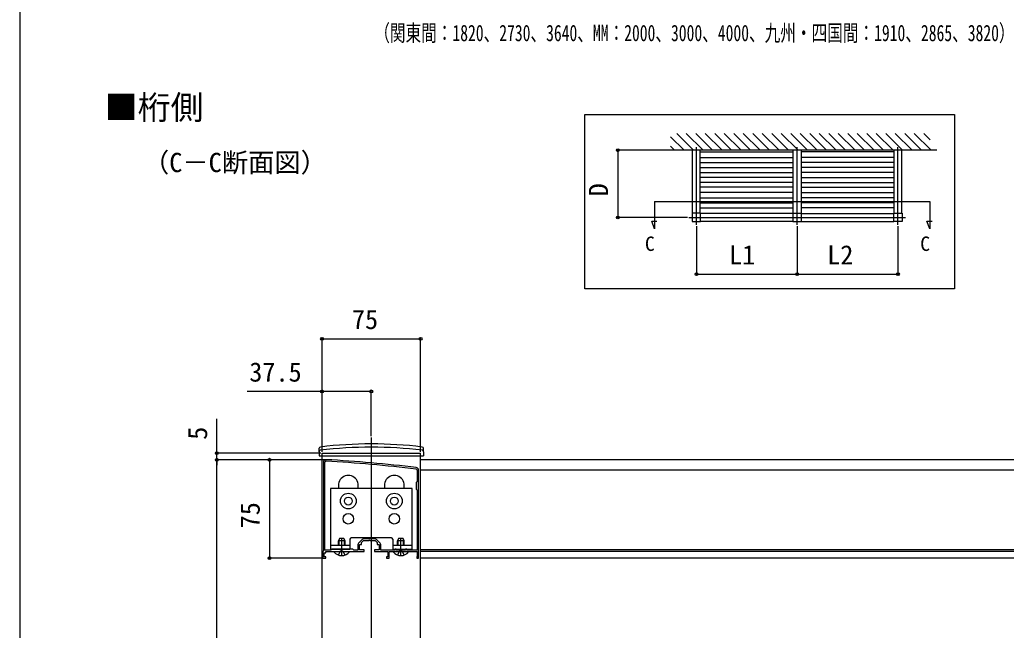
# Model space of a CAD drawing. Units: millimetres, scale not verified. Extents: x -875 to 875, y -1304 to 1297.
# Drawn here: x -875 to -124, y -546 to -82 of the extents above; entities that cross this region are included whole.
import ezdxf
from ezdxf.enums import TextEntityAlignment as Align

# ---------------------------------------------------------------- set-up
doc = ezdxf.new("R2010")
doc.units = ezdxf.units.MM
doc.header["$LTSCALE"] = 8
for name, color, linetype in [('0-2_USER1', 3, 'Continuous'), ('0-3_YKK_11', 7, 'Continuous'), ('0-4_YKK_12', 2, 'Continuous'), ('0-5_YKK_13', 4, 'Continuous'), ('0-6_YKK_A1', 4, 'Continuous'), ('0-7_YKK_D', 6, 'Continuous'), ('0-8_YKK_ZWAK', 7, 'Continuous')]:
    doc.layers.add(name, color=color, linetype=linetype)
doc.styles.add('ＭＳ ゴシック', font='')
doc.styles.get('ＭＳ ゴシック').set_extended_font_data('MS Gothic')

msp = doc.modelspace()

# ---------------------------------------------------------------- linework, layer by layer
at = {"layer": '0-3_YKK_11'}
for p, q in [((-642.8, -485.191), (-642.8, -418.391)), ((-614.436, -477.13), (-617.261, -479.954)), ((-604.624, -476.691), (-613.376, -476.691)), ((-600.739, -479.954), (-603.564, -477.13))]:
    msp.add_line(p, q, dxfattribs=at)
for points in [[(-644, -418.391), (-644, -485.891), (-644.5, -486.391), (-644.5, -491.391), (-642, -491.391), (-642, -490.391), (-643.5, -490.391), (-643.5, -487.391), (-642, -487.391), (-642, -486.391), (-635.458, -486.391), (-635.275, -486.271), (-634.725, -486.271), (-634.542, -486.391), (-630.458, -486.391), (-630.275, -486.271), (-629.725, -486.271), (-629.542, -486.391), (-624.458, -486.391), (-624.275, -486.271), (-623.725, -486.271), (-623.542, -486.391), (-613, -486.391), (-613, -484.891), (-616.5, -484.891), (-616.5, -480.891), (-615, -480.891), (-615, -479.391), (-613.5, -477.891), (-609.458, -477.891), (-609.275, -477.771), (-608.725, -477.771), (-608.542, -477.891), (-604.5, -477.891), (-603, -479.391), (-603, -480.891), (-601.5, -480.891), (-601.5, -484.891), (-605, -484.891), (-605, -486.391)], [(-605, -486.391), (-595, -486.391), (-595, -490.391), (-596, -490.391), (-596, -491.391), (-594, -491.391), (-594, -486.391), (-585.458, -486.391), (-585.275, -486.271), (-584.725, -486.271), (-584.542, -486.391), (-572.5, -486.391), (-572.5, -490.099), (-572.75, -490.395), (-573, -490.691), (-573, -491.391), (-571.5, -491.391), (-571.5, -424.391)], [(-572.7, -424.391), (-572.7, -433.091), (-573.5, -433.891), (-573.5, -438.891), (-572.7, -439.691), (-572.7, -485.191), (-580.6, -485.191), (-580.6, -484.391), (-581.5, -484.391), (-581.5, -485.191), (-588.5, -485.191), (-588.5, -484.391), (-589.4, -484.391), (-589.4, -485.191), (-600.3, -485.191), (-600.3, -481.015)], [(-617.7, -481.015), (-617.7, -485.191), (-620.7, -485.191), (-621.5, -484.391), (-637.5, -484.391), (-638.3, -485.191), (-642.8, -485.191)]]:
    msp.add_lwpolyline(points, dxfattribs=at)
for centre, radius, start, end in [((-642, -418.391), 2, 86.9684, 180.00001), ((-642, -418.391), 0.8, 86.96839, 180.00001), ((-694.781, -1414.99), 998.796, 83.01993, 86.96841), ((-694.781, -1414.99), 999.996, 83.01993, 86.96841), ((-573.5, -424.391), 0.8, 0.00001, 83.01993), ((-573.5, -424.391), 2, 0.00001, 83.01993), ((-616.2, -481.015), 1.5, 134.99999, 179.99998), ((-613.376, -478.191), 1.5, 90.00002, 135.00001), ((-604.624, -478.191), 1.5, 44.99999, 89.99998), ((-601.8, -481.015), 1.5, 0.00002, 45.00001)]:
    msp.add_arc(centre, radius, start, end, dxfattribs=at)
at = {"layer": '0-4_YKK_12'}
for p, q in [((-360.165, -237.741), (-360.165, -178.441)), ((-283.506, -237.741), (-283.506, -178.441)), ((-206.848, -237.741), (-206.848, -178.441)), ((-392.051, -219.984), (-182.62, -219.984)), ((-392.051, -219.984), (-392.051, -240.684)), ((-182.62, -219.984), (-182.62, -240.684)), ((-365.859, -232.046), (-201.154, -232.046)), ((-607.5, -399.393), (-607.5, -1111.2)), ((-570, -742.391), (-570, -411.391)), ((-570, -491.391), (-570, -416.391)), ((-20, -416.391), (-570, -416.391)), ((-20, -424.391), (-570, -424.391)), ((-20, -484.891), (-570, -484.891)), ((-20, -486.391), (-570, -486.391)), ((-20, -491.391), (-570, -491.391))]:
    msp.add_line(p, q, dxfattribs=at)
for points in [[(-392.051, -240.684), (-394.18, -234.834), (-390.28, -234.834)], [(-182.62, -240.684), (-184.749, -234.834), (-180.849, -234.834)], [(-645, -1111.2), (-645, -411.391), (-570, -411.391)]]:
    msp.add_lwpolyline(points, dxfattribs=at)
for centre in [(-625, -435.891), (-590, -435.891)]:
    msp.add_arc(centre, 7.5, 340.52878, 199.47122, dxfattribs=at)
at = {"layer": '0-5_YKK_13'}
for p, q in [((-647.2, -410.391), (-647.153, -407.724)), ((-647.2, -410.391), (-647.148, -413.391)), ((-567.8, -410.391), (-567.852, -413.391)), ((-567.8, -410.391), (-567.847, -407.724)), ((-647.148, -413.391), (-567.852, -413.391)), ((-631.7, -476.391), (-632.5, -478.091)), ((-632.5, -481.491), (-632.5, -478.091)), ((-627.5, -478.091), (-632.5, -478.091)), ((-632.067, -481.491), (-632.067, -477.17)), ((-628.3, -476.391), (-631.7, -476.391)), ((-630, -489.891), (-630, -475.891)), ((-627.5, -478.091), (-628.3, -476.391)), ((-627.933, -481.491), (-627.933, -477.17)), ((-627.5, -481.491), (-627.5, -478.091)), ((-623.75, -476.891), (-623.75, -484.391)), ((-592.25, -475.891), (-622.75, -475.891)), ((-586.7, -476.391), (-587.5, -478.091)), ((-587.5, -481.491), (-587.5, -478.091)), ((-582.5, -478.091), (-587.5, -478.091)), ((-587.067, -481.491), (-587.067, -477.17)), ((-583.3, -476.391), (-586.7, -476.391)), ((-585, -489.891), (-585, -475.891)), ((-582.5, -478.091), (-583.3, -476.391)), ((-582.933, -481.491), (-582.933, -477.17)), ((-582.5, -481.491), (-582.5, -478.091)), ((-638.5, -481.491), (-623.75, -481.491)), ((-635.9, -486.391), (-624.1, -486.391)), ((-635.9, -486.638), (-635.9, -486.391)), ((-624.1, -486.638), (-635.9, -486.638)), ((-632.5, -488.973), (-631.145, -486.256)), ((-630, -485.647), (-631.145, -486.256)), ((-630, -485.647), (-628.855, -486.256)), ((-627.5, -488.973), (-628.855, -486.256)), ((-624.1, -486.638), (-624.1, -486.391)), ((-591.25, -481.491), (-576.5, -481.491)), ((-590.9, -486.391), (-579.1, -486.391)), ((-590.9, -486.638), (-590.9, -486.391)), ((-579.1, -486.638), (-590.9, -486.638)), ((-587.5, -484.991), (-587.5, -484.391)), ((-582.5, -484.991), (-587.5, -484.991)), ((-587.5, -484.991), (-587.427, -485.191)), ((-587.5, -488.973), (-586.145, -486.256)), ((-587.067, -484.991), (-587.109, -485.191)), ((-587.067, -484.991), (-587.067, -484.391)), ((-585, -485.647), (-586.145, -486.256)), ((-585, -485.647), (-583.855, -486.256)), ((-582.5, -488.973), (-583.855, -486.256)), ((-582.933, -484.991), (-582.933, -484.391)), ((-582.933, -484.991), (-582.891, -485.191)), ((-582.5, -484.991), (-582.573, -485.191)), ((-582.5, -484.991), (-582.5, -484.391)), ((-579.1, -486.638), (-579.1, -486.391))]:
    msp.add_line(p, q, dxfattribs=at)
for points in [[(-576.5, -484.391), (-576.5, -438.391), (-638.5, -438.391), (-638.5, -484.391), (-623.75, -484.391)], [(-591.25, -476.891), (-591.25, -484.391), (-576.5, -484.391)]]:
    msp.add_lwpolyline(points, dxfattribs=at)
for centre, radius in [((-625, -447.891), 6), ((-590, -447.891), 6), ((-625, -447.891), 3), ((-590, -447.891), 3), ((-625, -461.391), 4), ((-590, -461.391), 4)]:
    msp.add_circle(centre, radius, dxfattribs=at)
for centre, radius, start, end in [((-607.5, -724.391), 320, 83.0403, 96.9597), ((-646.197, -410.237), 1, 97.02227, 179), ((-646.154, -407.741), 1, 96.9597, 179), ((-607.5, -724.391), 317.528, 82.97773, 97.02227), ((-568.846, -407.741), 1, 1, 83.0403), ((-568.803, -410.237), 1, 1, 82.97773), ((-622.75, -476.891), 1, 90, 180), ((-592.25, -476.891), 1, 0, 90), ((-630, -481.691), 7.7, 219.98312, 320.01688), ((-585, -481.691), 7.7, 219.98312, 320.01688)]:
    msp.add_arc(centre, radius, start, end, dxfattribs=at)
at = {"layer": '0-6_YKK_A1'}
for p, q in [((-379.956, -170.574), (-369.589, -180.941)), ((-375.138, -168.164), (-362.361, -180.941)), ((-367.91, -168.164), (-355.134, -180.941)), ((-360.683, -168.164), (-347.907, -180.941)), ((-353.456, -168.164), (-340.679, -180.941)), ((-346.228, -168.164), (-333.452, -180.941)), ((-339.001, -168.164), (-326.224, -180.941)), ((-331.773, -168.164), (-318.997, -180.941)), ((-324.546, -168.164), (-311.77, -180.941)), ((-317.318, -168.164), (-304.542, -180.941)), ((-310.091, -168.164), (-297.315, -180.941)), ((-302.864, -168.164), (-290.087, -180.941)), ((-295.636, -168.164), (-282.86, -180.941)), ((-288.409, -168.164), (-275.632, -180.941)), ((-281.181, -168.164), (-268.405, -180.941)), ((-273.954, -168.164), (-261.178, -180.941)), ((-266.727, -168.164), (-253.95, -180.941)), ((-259.499, -168.164), (-246.723, -180.941)), ((-252.272, -168.164), (-239.495, -180.941)), ((-245.044, -168.164), (-232.268, -180.941)), ((-237.817, -168.164), (-225.04, -180.941)), ((-230.589, -168.164), (-217.813, -180.941)), ((-223.362, -168.164), (-210.586, -180.941)), ((-216.135, -168.164), (-203.358, -180.941)), ((-208.907, -168.164), (-196.131, -180.941)), ((-201.68, -168.164), (-188.903, -180.941)), ((-194.452, -168.164), (-181.676, -180.941)), ((-187.225, -168.164), (-182.383, -173.007)), ((-379.956, -177.801), (-376.816, -180.941)), ((-177.353, -180.941), (-379.956, -180.941)), ((-363.113, -228.852), (-363.113, -180.941)), ((-357.216, -228.852), (-357.216, -180.941)), ((-357.216, -182.218), (-286.7, -182.218)), ((-357.216, -186.331), (-286.7, -186.331)), ((-286.7, -180.941), (-286.7, -235.241)), ((-280.312, -235.241), (-280.312, -180.941)), ((-209.796, -182.218), (-280.312, -182.218)), ((-209.796, -186.331), (-280.312, -186.331)), ((-263.81, -180.941), (-267.002, -180.941)), ((-248.904, -180.941), (-252.096, -180.941)), ((-209.796, -228.852), (-209.796, -180.941)), ((-203.899, -228.852), (-203.899, -180.941)), ((-357.216, -190.164), (-286.7, -190.164)), ((-357.216, -193.997), (-286.7, -193.997)), ((-209.796, -190.164), (-280.312, -190.164)), ((-209.796, -193.997), (-280.312, -193.997)), ((-357.216, -197.83), (-286.7, -197.83)), ((-286.7, -201.663), (-357.216, -201.663)), ((-209.796, -197.83), (-280.312, -197.83)), ((-280.312, -201.663), (-209.796, -201.663)), ((-286.7, -205.496), (-357.216, -205.496)), ((-286.7, -209.049), (-357.216, -209.049)), ((-280.312, -205.496), (-209.796, -205.496)), ((-280.312, -209.049), (-209.796, -209.049)), ((-286.7, -213.162), (-357.216, -213.162)), ((-357.216, -216.995), (-286.7, -216.995)), ((-280.312, -213.162), (-209.796, -213.162)), ((-209.796, -216.995), (-280.312, -216.995)), ((-357.216, -220.828), (-286.7, -220.828)), ((-357.216, -224.661), (-286.7, -224.661)), ((-209.796, -220.828), (-280.312, -220.828)), ((-209.796, -224.661), (-280.312, -224.661)), ((-363.058, -232.046), (-363.367, -232.046)), ((-286.7, -229.098), (-356.97, -229.098)), ((-286.7, -228.852), (-280.312, -228.852)), ((-280.312, -229.098), (-210.042, -229.098)), ((-286.7, -234.995), (-356.97, -234.995)), ((-286.7, -235.241), (-280.312, -235.241)), ((-280.312, -234.995), (-210.042, -234.995))]:
    msp.add_line(p, q, dxfattribs=at)
for points in [[(-445, -153.7), (-163.785, -153.7), (-163.785, -286.323), (-445, -286.323)], [(-363.359, -235.241), (-356.97, -235.241), (-356.97, -228.852), (-363.359, -228.852)], [(-203.654, -235.241), (-210.042, -235.241), (-210.042, -228.852), (-203.654, -228.852)]]:
    msp.add_lwpolyline(points, close=True, dxfattribs=at)
at = {"layer": '0-7_YKK_D'}
for p, q in [((-379.165, -180.941), (-420.956, -180.941)), ((-419.956, -180.941), (-419.956, -232.046)), ((-366.859, -232.046), (-420.956, -232.046)), ((-360.165, -238.741), (-360.165, -276.241)), ((-283.506, -238.741), (-283.506, -276.241)), ((-283.506, -238.741), (-283.506, -276.241)), ((-206.848, -238.741), (-206.848, -276.241)), ((-360.165, -275.241), (-283.506, -275.241)), ((-283.506, -275.241), (-206.848, -275.241)), ((-645, -410.391), (-645, -323.391)), ((-645, -324.391), (-570, -324.391)), ((-570, -410.391), (-570, -323.391)), ((-645, -410.391), (-645, -363.391)), ((-607.5, -398.393), (-607.5, -363.391)), ((-725, -411.391), (-725, -385.2)), ((-646, -411.391), (-726, -411.391)), ((-725, -416.391), (-725, -411.391)), ((-643, -416.391), (-726, -416.391)), ((-725, -731.391), (-725, -416.391)), ((-725, -416.391), (-725, -420.691)), ((-643, -416.391), (-686, -416.391)), ((-685, -416.391), (-685, -491.391)), ((-645.2, -491.391), (-686, -491.391))]:
    msp.add_line(p, q, dxfattribs=at)
msp.add_lwpolyline([(-607.5, -364.391), (-645, -364.391), (-701.891, -364.391)], dxfattribs=at)
for centre in [(-419.956, -180.941), (-419.956, -232.046), (-360.165, -275.241), (-283.506, -275.241), (-283.506, -275.241), (-206.848, -275.241), (-645, -324.391), (-570, -324.391), (-645, -364.391), (-607.5, -364.391), (-725, -411.391), (-725, -416.391), (-725, -416.391), (-685, -416.391), (-685, -491.391)]:
    msp.add_circle(centre, 1.075, dxfattribs=at)
at = {"layer": '0-8_YKK_ZWAK'}
msp.add_line((-875, 1245.8), (-875, -1304.2), dxfattribs=at)

# ---------------------------------------------------------------- texts
at = {"layer": '0-2_USER1', "style": 'ＭＳ ゴシック'}
for s, height, p in [('■桁側', 18.33, (-810.256, -162.933)), ('（C－C断面図）', 14.66, (-781.227, -201.927)), ('C', 11, (-399.338, -260.832)), ('C', 11, (-189.907, -260.832))]:
    msp.add_text(s, height=height, dxfattribs=at).set_placement(p, align=Align.BOTTOM_LEFT)
at = {"layer": '0-7_YKK_D', "style": 'ＭＳ ゴシック', "width": 0.7}
msp.add_text('（関東間：1820、2730、3640、MM：2000、3000、4000、九州・四国間：1910、2865、3820）', height=12.46, dxfattribs=at).set_placement((-605.272, -101.598), align=Align.BOTTOM_LEFT)
at = {"layer": '0-7_YKK_D', "style": 'ＭＳ ゴシック'}
for s, p in [('D', (-422.956, -215.982)), ('5', (-728, -401.268)), ('75', (-688, -468.663))]:
    msp.add_text(s, height=14.66, rotation=90, dxfattribs=at).set_placement(p, align=Align.BOTTOM_LEFT)
for s, p in [('L1', (-335.358, -272.241)), ('L2', (-260.688, -272.241)), ('75', (-622.273, -321.391)), ('37.5', (-700.368, -361.391))]:
    msp.add_text(s, height=14.66, dxfattribs=at).set_placement(p, align=Align.BOTTOM_LEFT)

doc.saveas('drawing.dxf')
